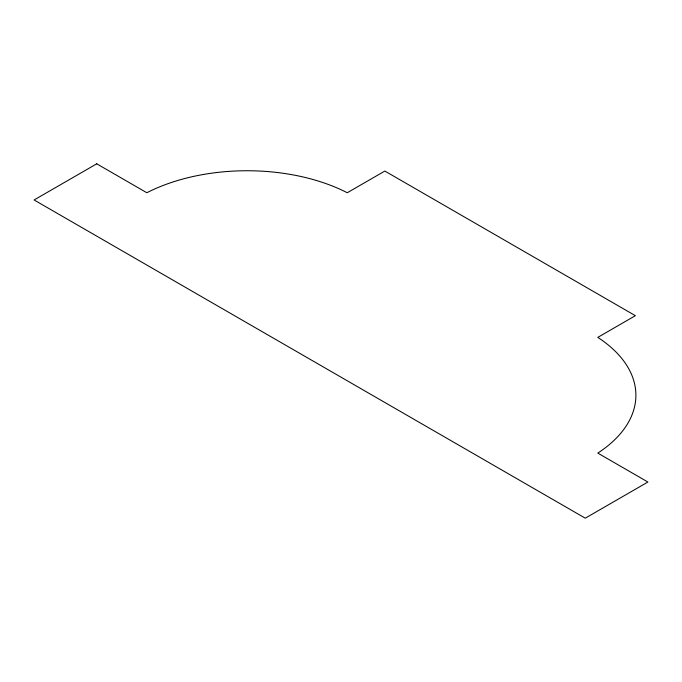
<?xml version="1.0" encoding="UTF-8"?>
<svg xmlns="http://www.w3.org/2000/svg" width="682" height="682" viewBox="0 0 682 682"><rect width="100%" height="100%" fill="white"/><g stroke="black" fill="none" stroke-linecap="round" stroke-linejoin="round"><path stroke-width="1.02" d="M96.733 163.816L34.1 199.971L585.267 518.184L647.9 482.029L597.79 453.095A150.841 87.083 0 0 0 597.79 337.385L635.377 315.689L384.844 171.046L347.266 192.742A150.841 87.083 0 0 0 146.835 192.742L96.733 163.816"/></g></svg>
